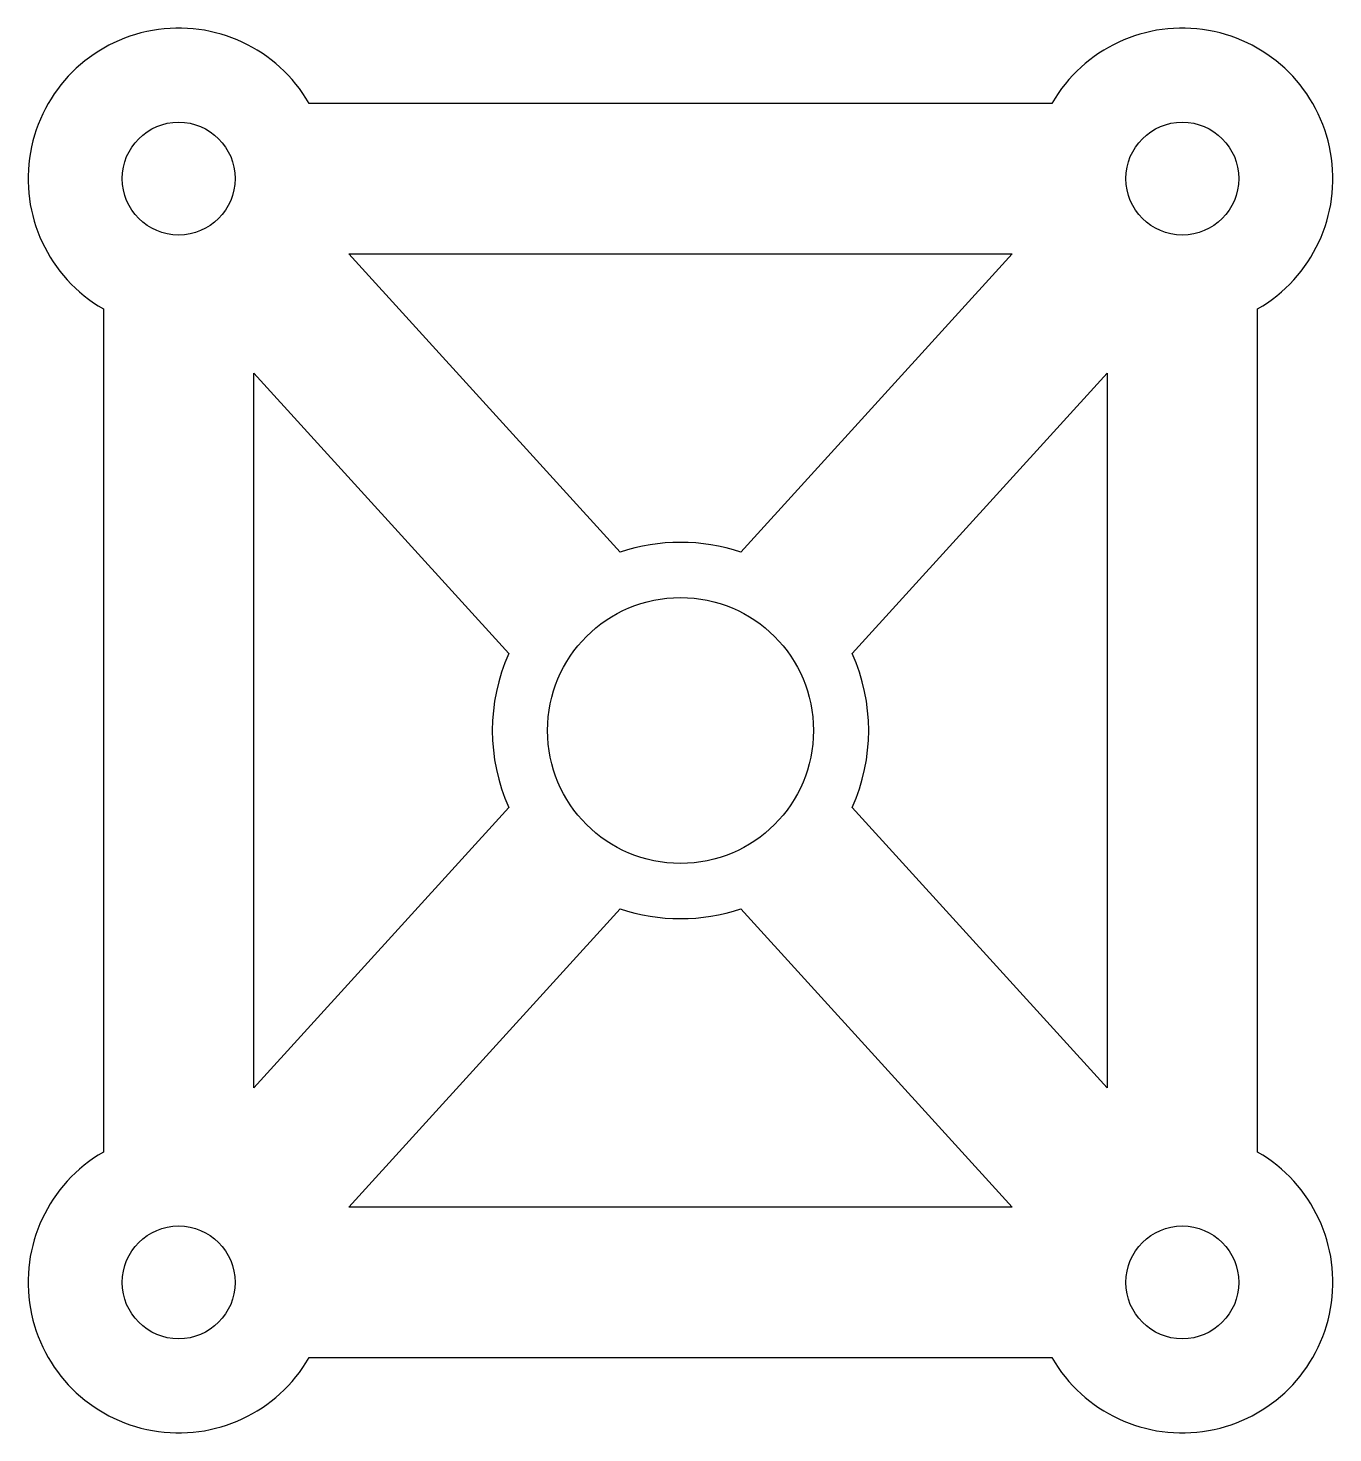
# Model space of a CAD drawing. Header units: millimetres. Extents: x -26 to 26, y -28 to 28.
import ezdxf

# ---------------------------------------------------------------- set-up
doc = ezdxf.new("R2010")
doc.units = ezdxf.units.MM

msp = doc.modelspace()

# ---------------------------------------------------------------- linework, layer by layer
for p, q in [((14.804, 25), (-14.804, 25)), ((-2.404, 7.104), (-13.218, 19)), ((-13.218, 19), (13.218, 19)), ((13.218, 19), (2.404, 7.104)), ((-23, 16.804), (-23, -16.804)), ((23, -16.804), (23, 16.804)), ((-17, -14.24), (-17, 14.24)), ((-17, 14.24), (-6.844, 3.068)), ((6.844, 3.068), (17, 14.24)), ((17, 14.24), (17, -14.24)), ((-6.844, -3.068), (-17, -14.24)), ((17, -14.24), (6.844, -3.068)), ((-13.218, -19), (-2.404, -7.104)), ((2.404, -7.104), (13.218, -19)), ((13.218, -19), (-13.218, -19)), ((-14.804, -25), (14.804, -25))]:
    msp.add_line(p, q)
for centre, radius in [((-20, 22), 2.25), ((20, 22), 2.25), ((0, 0), 5.3), ((-20, -22), 2.25), ((20, -22), 2.25)]:
    msp.add_circle(centre, radius)
for centre, radius, start, end in [((-20, 22), 6, 30, 240), ((20, 22), 6, -60, 150), ((0, 0), 7.5, 71.3045, 108.6955), ((0, 0), 7.5, 155.8519, 204.1481), ((0, 0), 7.5, 335.8519, 384.1481), ((0, 0), 7.5, 251.3045, 288.6955), ((-20, -22), 6, 120, 330), ((20, -22), 6, 210, 420)]:
    msp.add_arc(centre, radius, start, end)

doc.saveas('drawing.dxf')
